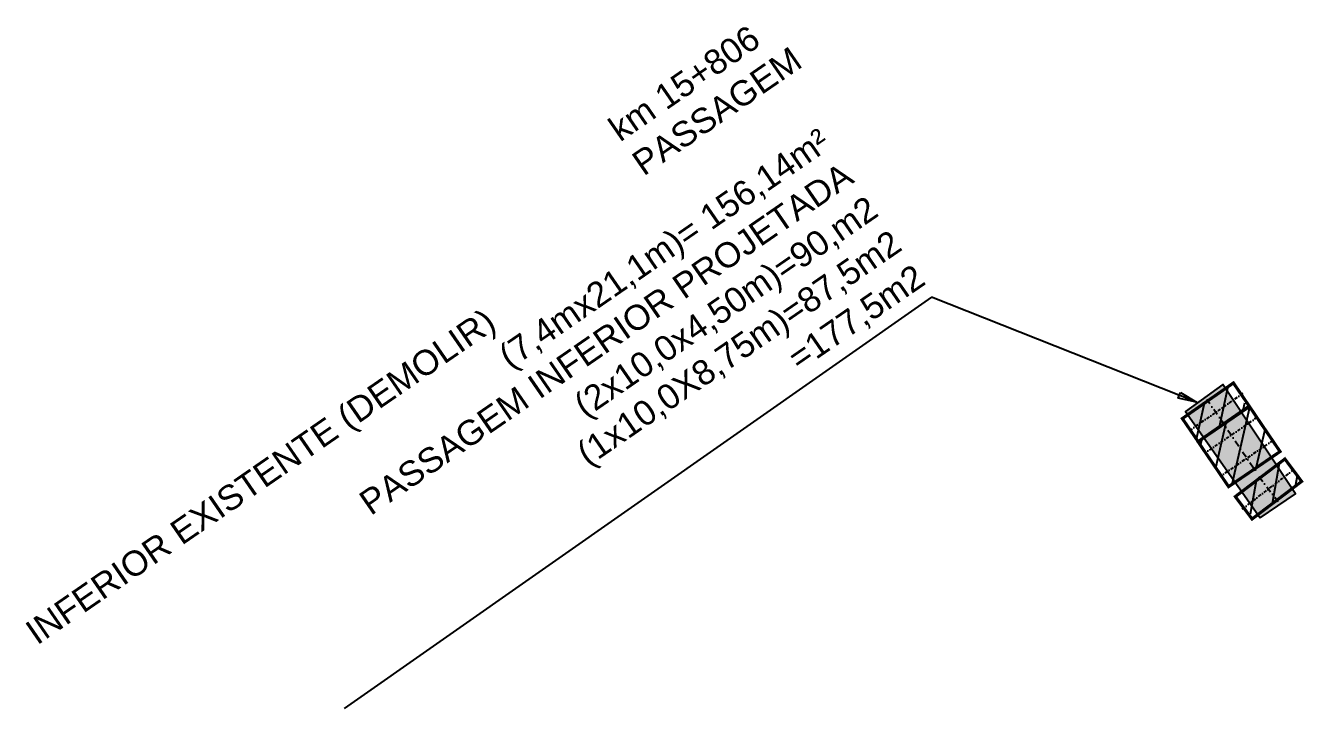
# Model space of a CAD drawing. Header units: metres. Extents: x 288915 to 323983, y 7382661 to 7464883.
# Drawn here: x 321585.2 to 321790.8, y 7404098.5 to 7404208.3 of the extents above; entities that cross this region are included whole.
import ezdxf

# ---------------------------------------------------------------- set-up
doc = ezdxf.new("R2010")
doc.units = ezdxf.units.M
doc.linetypes.add('DASHDOTX2', pattern=[2, 1, -0.5, 0, -0.5])
doc.layers.get('0').update_dxf_attribs({"color": 255})
for name, color, linetype in [('_PASS. INFERIOR A CONSTRUIR', 10, 'Continuous'), ('A-IMAGENS', 255, 'Continuous'), ('EIXO', 1, 'DASHDOTX2'), ('U-HZ-TEXTO-OAE', 2, 'Continuous')]:
    doc.layers.add(name, color=color, linetype=linetype)
doc.layers.add('_PASS. INFERIOR A DEMOLIR', color=10, linetype='Continuous', transparency=0.5)
doc.styles.add('ARIAL', font='arial.ttf')
doc.styles.add('DIM', font='arial.ttf', dxfattribs={"width": 0.8})
doc.dimstyles.new('U-1_2000', dxfattribs={"dimscale": 2, "dimtxt": 1.5, "dimasz": 0.75, "dimexe": 0.75, "dimexo": 0.75, "dimgap": 0.25, "dimtad": 1, "dimzin": 4, "dimtxsty": 'DIM', "dimblk": 'ARCHTICK', "dimcen": 0.7, "dimdle": 0.75, "dimclrd": 256, "dimclre": 256, "dimclrt": 256, "dimaunit": 1, "dimadec": 3, "dimazin": 2, "dimtfac": 1, "dimtofl": 0, "dimtmove": 0, "dimatfit": 3, "dimldrblk": 'CLOSEDBLANK', "dimfxl": 0, "dimtolj": 1, "dimtzin": 0, "dimlwd": -1, "dimlwe": -1, "dimarcsym": 0})

# ---------------------------------------------------------------- blocks, each defined once
blk = doc.blocks.new('_ArchTick')
at = {"color": 0, "linetype": 'ByBlock', "const_width": 0.15}
blk.add_lwpolyline([(-0.5, -0.5), (0.5, 0.5)], dxfattribs=at)
blk = doc.blocks.new('PI MODULO SIMPLES')
at = {"layer": '_PASS. INFERIOR A CONSTRUIR', "lineweight": -3}
h = blk.add_hatch(dxfattribs=at)
h.set_pattern_fill('ANSI31', color=256, angle=25.81050444)
h.paths.add_polyline_path([(320184.92, 7385523.54), (320182.83, 7385527.53), (320191.4, 7385532.08), (320193.48, 7385528.1)])
at = {"layer": '_PASS. INFERIOR A CONSTRUIR', "lineweight": 30, "const_width": 0.5, "flags": 128}
blk.add_lwpolyline([(320184.65, 7385523.4), (320193.48, 7385528.1), (320191.4, 7385532.08), (320182.57, 7385527.39)], close=True, dxfattribs=at)
at = {"layer": 'EIXO', "ltscale": 0.5}
blk.add_line((320183.36, 7385525.26), (320192.44, 7385530.09), dxfattribs=at)
at = {"layer": 'EIXO'}
blk.add_line((320186.83, 7385529.98), (320189.22, 7385525.51), dxfattribs=at)
blk = doc.blocks.new('PI MODULO DUPLO')
at = {"layer": '_PASS. INFERIOR A CONSTRUIR', "lineweight": -3}
h = blk.add_hatch(dxfattribs=at)
h.set_pattern_fill('ANSI31', color=256, angle=25.81050444)
h.paths.add_polyline_path([(320171.36, 7385549.15), (320167.27, 7385556.88), (320176.11, 7385561.59), (320180.2, 7385553.85)])
at = {"layer": '_PASS. INFERIOR A CONSTRUIR', "lineweight": 30, "const_width": 0.5, "flags": 128}
blk.add_lwpolyline([(320171.36, 7385549.15), (320167.27, 7385556.88), (320176.11, 7385561.59), (320180.2, 7385553.85)], close=True, dxfattribs=at)
at = {"layer": 'EIXO', "ltscale": 0.5}
for p, q in [((320177.1, 7385559.7), (320168.26, 7385555)), ((320179.21, 7385555.73), (320170.38, 7385551.03))]:
    blk.add_line(p, q, dxfattribs=at)
at = {"layer": 'EIXO'}
blk.add_line((320171.26, 7385560.04), (320176.17, 7385550.8), dxfattribs=at)
blk = doc.blocks.new('PI SIMPLES 10 - MRS')
at = {"layer": '_PASS. INFERIOR A CONSTRUIR', "lineweight": -3}
h = blk.add_hatch(dxfattribs=at)
h.set_pattern_fill('ANSI31', color=160, angle=-91.3101)
h.set_pattern_definition([(313.68989726, (-6427578.618, 3651798.3033), (2.295807433, 2.1931468785), [])])
h.paths.add_polyline_path([(-62.6, 15.98), (-58.1, 16.01), (-57.95, 6.31), (-62.45, 6.28)])
at = {"layer": '_PASS. INFERIOR A CONSTRUIR', "color": 160, "lineweight": 30, "const_width": 0.5, "flags": 128}
blk.add_lwpolyline([(-62.6, 16.28), (-62.45, 6.28), (-57.95, 6.31), (-58.1, 16.31)], close=True, dxfattribs=at)
at = {"layer": 'EIXO', "color": 160, "ltscale": 0.5}
blk.add_line((-60.36, 16.58), (-60.2, 6.3), dxfattribs=at)
at = {"layer": 'EIXO', "color": 160}
blk.add_line((-57.74, 11.34), (-62.81, 11.25), dxfattribs=at)

msp = doc.modelspace()

# ---------------------------------------------------------------- hatches: boundary and pattern name
at = {"layer": '_PASS. INFERIOR A DEMOLIR', "lineweight": -3}
h = msp.add_hatch(color=256, dxfattribs=at)
h.dxf.hatch_style = 1
h.paths.add_polyline_path([(321783.66, 7404129.14), (321789.35, 7404133.01), (321777.69, 7404150.61), (321771.66, 7404146.26)])

# ---------------------------------------------------------------- linework, layer by layer
at = {"layer": '_PASS. INFERIOR A DEMOLIR', "lineweight": -3, "elevation": 799.29}
msp.add_lwpolyline([(321783.66, 7404129.14), (321789.35, 7404133.01), (321777.69, 7404150.61), (321771.66, 7404146.26)], close=True, dxfattribs=at)

# ---------------------------------------------------------------- block references
at = {"layer": 'A-IMAGENS'}
for name, p, rotation in [('PI MODULO SIMPLES', (-239720.07, 14775256.07), 186.8385258584316), ('PI MODULO DUPLO', (814759.69, 28104.36), 6.305987182105566), ('PI SIMPLES 10 - MRS', (321758.4, 7404189.03), 126.3371323355737)]:
    msp.add_blockref(name, p, dxfattribs=dict(at, rotation=rotation))

# ---------------------------------------------------------------- texts
at = {"layer": 'U-HZ-TEXTO-OAE', "color": 2, "linetype": 'Continuous', "lineweight": -3, "insert": (321606.43, 7404080.54), "char_height": 4, "width": 150.2515, "attachment_point": 7, "rotation": 34.6183, "style": 'ARIAL'}
msp.add_mtext('\\pi123.08;km {\\C256;15+806\\P\\pi27.932;}PASSAGEM INFERIOR EXISTENTE (DEMOLIR) \\P\\pi87.79;(7,4mx21,1m)= 156,14m²\\P\\pi55.973;PASSAGEM INFERIOR PROJETADA \\P\\pi93.267;(2x10,0x4,50m)=90,m2\\P\\pi89.226;(1x10,0X8,75m)=87,5m2\\P\\pi125.85;=177,5m2', dxfattribs=at)

# ---------------------------------------------------------------- leaders
at = {"layer": 'U-HZ-TEXTO-OAE', "color": 2, "linetype": 'Continuous', "lineweight": -3}
msp.add_leader([(321773.46, 7404147.72), (321730.82, 7404164.63), (321636.43, 7404098.5)], dimstyle='U-1_2000', override={"dimscale": 1, "dimasz": 3}, dxfattribs=at)

doc.saveas('drawing.dxf')
